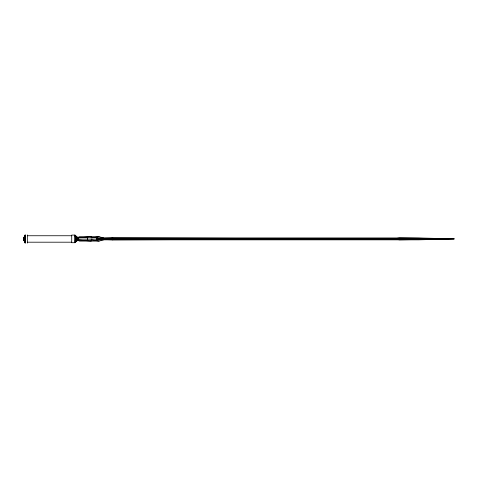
<?xml version="1.0" encoding="UTF-8"?>
<svg xmlns="http://www.w3.org/2000/svg" width="478" height="478" viewBox="0 0 478 478"><rect width="100%" height="100%" fill="white"/><g stroke="black" fill="none" stroke-linecap="round" stroke-linejoin="round"><path stroke-width="0.72" d="M25.167 236.126L23.9 238.044L25.167 235.068L23.9 237.805L25.167 235.068L23.9 237.889L25.167 235.475L23.9 238.044L25.167 236.126L23.9 238.241L25.167 236.969L23.9 238.51L25.167 237.948L23.9 238.803L25.167 239L23.9 239.114L25.167 240.052L23.9 239.412L25.167 241.031L23.9 239.681L25.167 241.874L23.9 239.896L25.167 242.932L23.9 240.141L23.9 237.799L25.167 234.931L25.167 243.069L23.9 240.141M76.54 240.41L74.897 242.704L71.718 242.704L71.718 235.08L74.897 235.08L78.087 237.954L78.087 239.837L74.897 242.704L74.897 235.08M74.897 242.579L78.087 239.837L74.897 240.798L76.952 239.837L418.62 239.837L454.1 238.892L418.62 237.954L74.897 237.907L76.952 238.892L74.897 239.878L76.952 239.837L76.952 237.954L74.897 236.198L78.087 237.954L74.897 235.212M74.897 242.197L78.087 239.837L74.897 241.587M97.01 239.837L99.03 238.892L97.01 237.954M77.585 240.147L79.491 241.091L99.077 241.091L103.589 239.837M112.82 237.954L109.163 238.892L112.82 239.837L393.711 238.892L399.393 237.954L454.1 238.892L399.393 239.837L393.711 238.892L112.82 237.954L97.446 238.516M103.589 237.954L99.077 236.694L91.149 237.954L91.196 236.694L77.663 237.889M27.342 235.744L71.718 235.744M99.077 236.694L79.491 236.694L76.952 237.954L74.897 236.986M74.897 238.892L76.952 238.892M98.181 238.892L454.1 238.892M27.342 242.197L71.718 242.197M96.717 239.245L112.82 239.837M77.663 239.896L91.196 241.091L91.149 239.837L99.077 241.091M74.897 235.588L78.087 237.954M23.9 239.896L25.167 242.932M87.546 237.954L87.546 239.837M27.342 234.931L27.342 243.069M24.862 235.744L24.862 242.197M99.03 238.892L96.347 239.837L96.347 237.954L99.03 238.892"/></g></svg>
